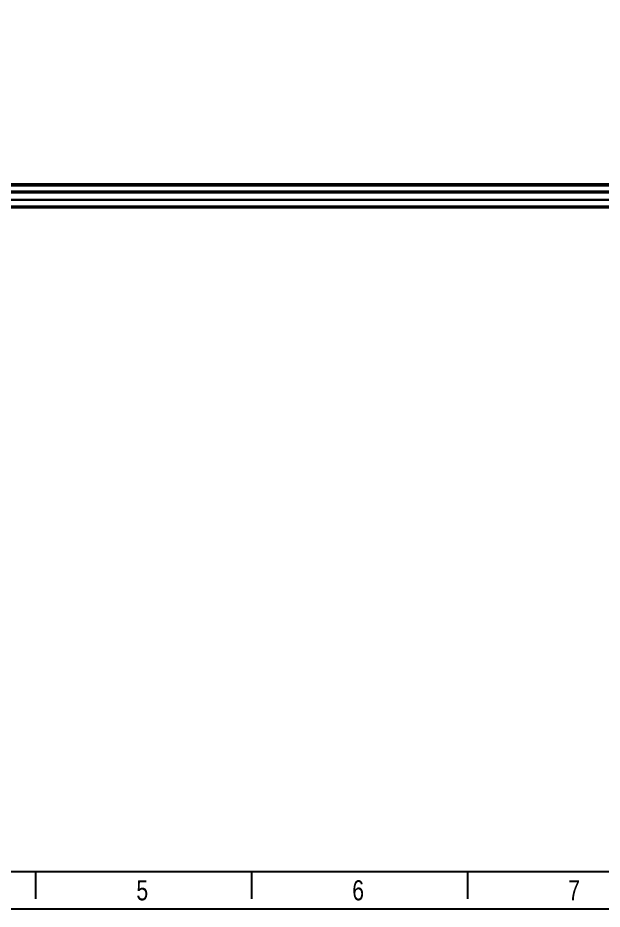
# Model space of a CAD drawing. Header units: millimetres. Extents: x 389 to 17466, y 310 to 5904.
# Drawn here: x 7884 to 8370, y 310 to 1052 of the extents above; entities that cross this region are included whole.
import ezdxf

# ---------------------------------------------------------------- set-up
doc = ezdxf.new("R2010")
doc.units = ezdxf.units.MM
doc.styles.add('CKSTANDARD', font='arial.ttf')
doc.styles.add('Roamns', font='romans.shx')

# ---------------------------------------------------------------- blocks, each defined once
blk = doc.blocks.new('standard template')
for p, q in [((456, 5254), (37409, 5254)), ((12589, 4851), (12589, 5254)), ((15761, 4851), (15761, 5254)), ((18933, 4851), (18933, 5254))]:
    blk.add_line(p, q)
blk.add_lwpolyline([(37963, 4700), (-97, 4700), (-97, 30879), (37963, 30879)], close=True)
at = {"style": 'CKSTANDARD', "width": 0.75}
for s, p in [('5', (14066, 4830)), ('6', (17237, 4830)), ('7', (20409, 4830))]:
    blk.add_text(s, height=295, dxfattribs=at).set_placement(p)
at = {"style": 'Roamns'}
for tag, p in [('PAGE_NAME', (27466, 7594)), ('PROJECT_NAME', (27466, 6884)), ('DRAWN_NAME', (27466, 6174)), ('VERSION', (34241, 6174)), ('SELECT_DATA', (27466, 5464)), ('PAGE_NUMBER', (34241, 5464))]:
    blk.add_attdef(tag, p, '', height=285, dxfattribs=at)

msp = doc.modelspace()

# ---------------------------------------------------------------- linework, layer by layer
at = {"color": 30, "linetype": 'Continuous', "true_color": 0xf26722}
for p, q in [((7533.1706, 913.5183), (8954.6706, 913.5183)), ((8954.6706, 912.0183), (7533.1706, 912.0183)), ((8954.6706, 907.1183), (7533.1706, 907.1183)), ((8954.6706, 906.6183), (7533.1706, 906.6183)), ((7551.9392, 906.3576), (8928.002, 906.3576)), ((8954.6706, 900.4183), (7533.1706, 900.4183)), ((8954.6706, 899.9183), (7533.1706, 899.9183)), ((7551.9392, 900.679), (8928.002, 900.679)), ((7533.1706, 895.0183), (8954.6706, 895.0183)), ((8954.6706, 893.5183), (7533.1706, 893.5183))]:
    msp.add_line(p, q, dxfattribs=at)

# ---------------------------------------------------------------- block references
at = {"transparency": 33554595, "xscale": 0.05664017026542623, "yscale": 0.05664017026542623, "zscale": 0.05664017026542623}
msp.add_blockref('standard template', (7185.6, 44.0599), dxfattribs=at)

doc.saveas('drawing.dxf')
